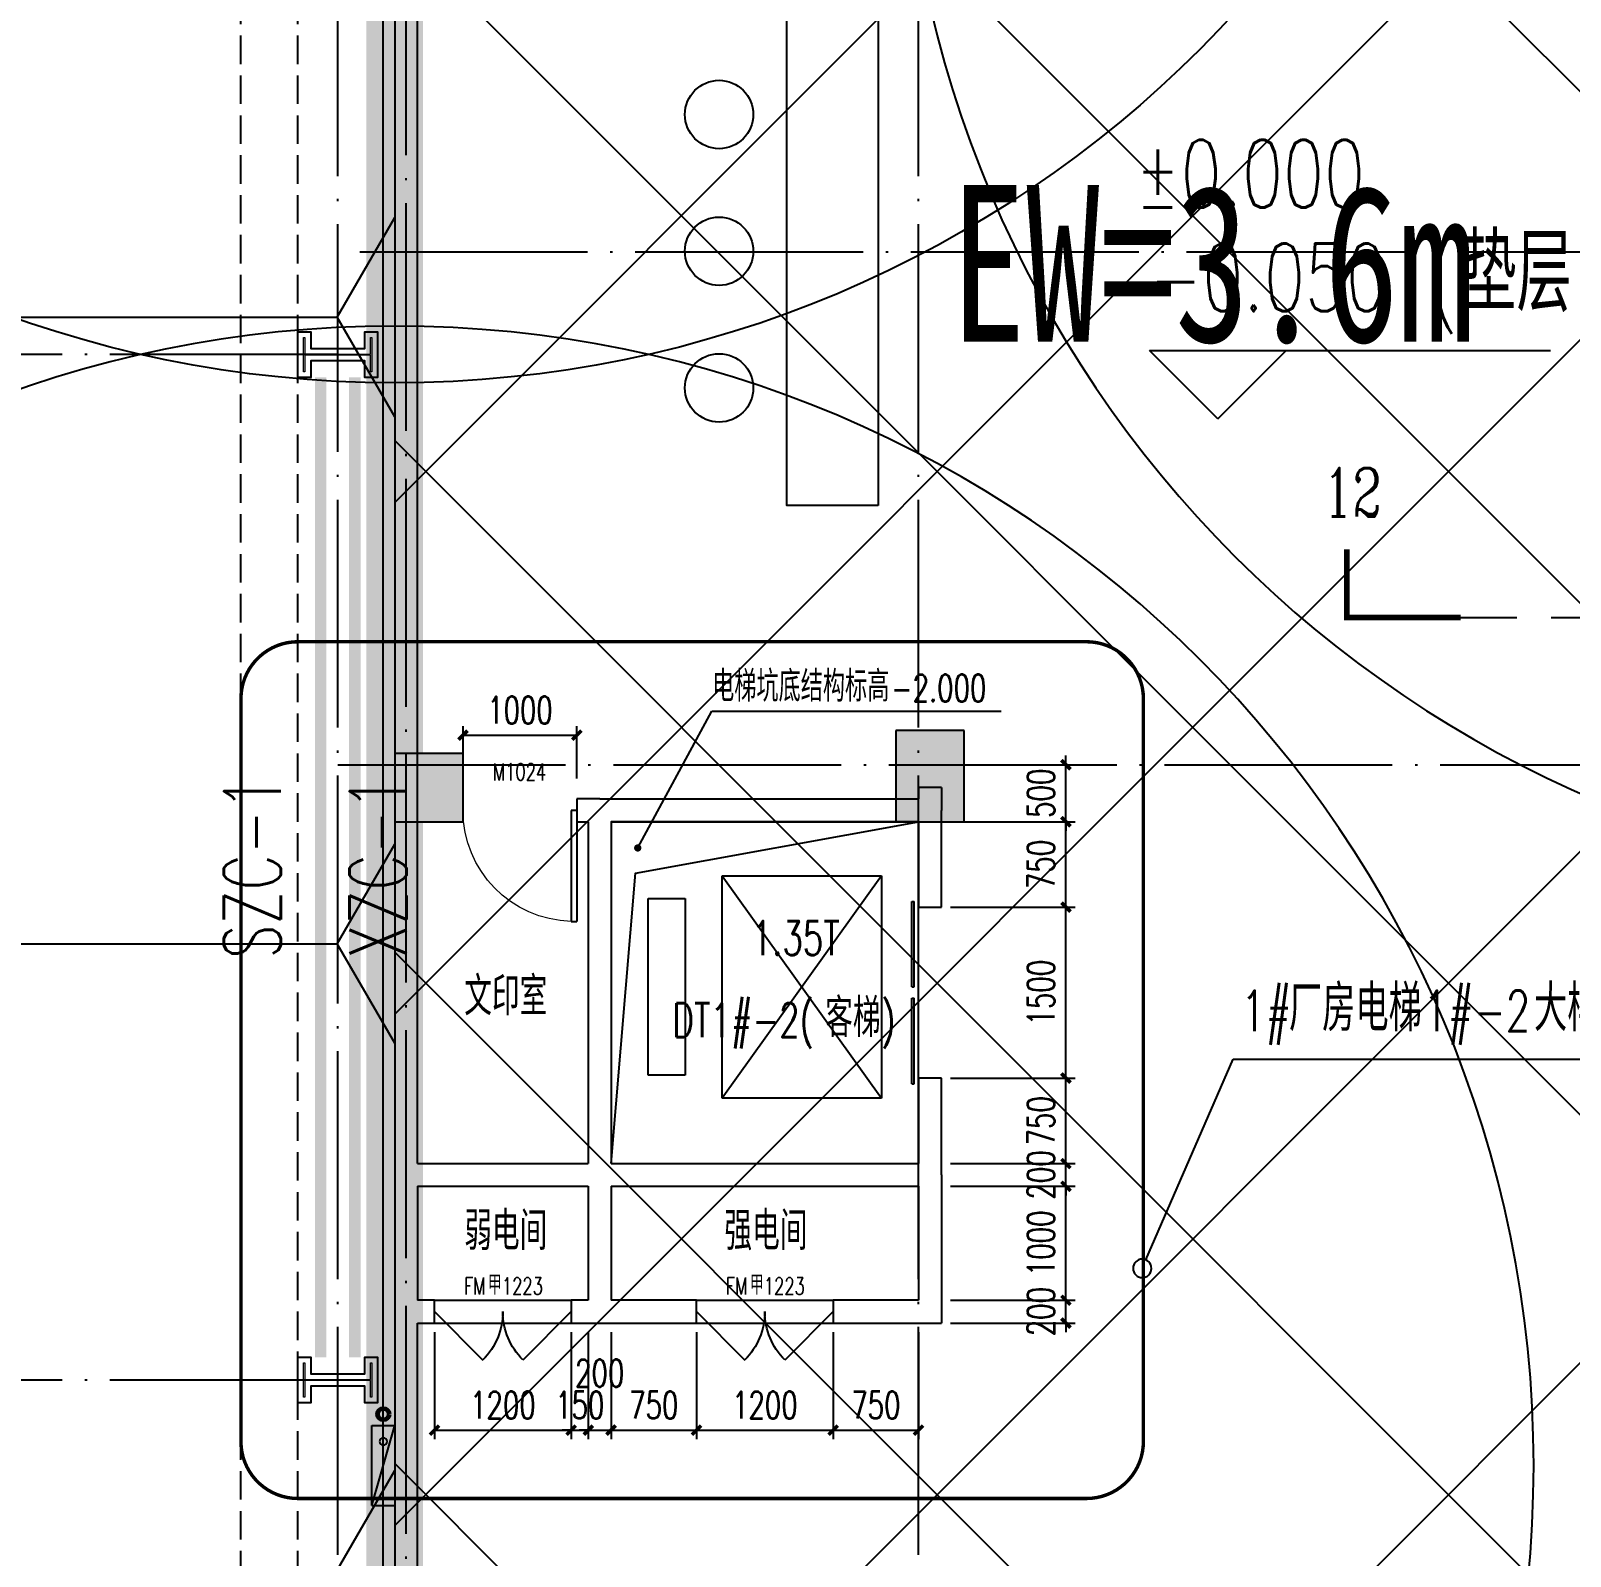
# Model space of a CAD drawing. Extents: x -821772 to -21949, y 506164 to 1049594.
# Drawn here: x -147149 to -133632, y 767274 to 780662 of the extents above; entities that cross this region are included whole.
import ezdxf
from ezdxf.enums import TextEntityAlignment as Align
from ezdxf.xclip import XClip

# ---------------------------------------------------------------- set-up
doc = ezdxf.new("R2010")
doc.units = 0
doc.header["$LTSCALE"] = 1000
doc.header["$MEASUREMENT"] = 0
doc.header["$XCLIPFRAME"] = 2
for name, pattern in [('10平面20250807_t3$0$CENTER', [2, 1.25, -0.25, 0.25, -0.25]), ('10平面20250807_t3$0$DASH', [0.35, 0.25, -0.1]), ('10平面20250807_t3$0$DOTE', [2.42, 2, -0.2, 0.02, -0.2]), ('DASH', [0.35, 0.25, -0.1])]:
    doc.linetypes.add(name, pattern=pattern)
doc.layers.get('Defpoints').update_dxf_attribs({"color": 210})
for name, color, linetype, lineweight in [('1-防火分区线', 201, 'DASH', 50), ('10平面20250807_t3$0$LG-ZF消防', 1, 'Continuous', 60), ('10平面20250807_t3$0$S-col', 8, 'Continuous', 0), ('10平面20250807_t3$0$THIN', 8, 'Continuous', 0), ('10平面20250807_t3$0$柱间支撑', 8, '10平面20250807_t3$0$CENTER', 0)]:
    doc.layers.add(name, color=color, linetype=linetype, lineweight=lineweight)
for name, color, linetype in [('10平面20250807_t3$0$A-AXIS-DOTE', 8, '10平面20250807_t3$0$DOTE'), ('10平面20250807_t3$0$A-AXIS-DP', 8, 'Continuous'), ('10平面20250807_t3$0$A-AXIS-SYMB', 8, 'Continuous'), ('10平面20250807_t3$0$A-HATCH-2', 8, 'Continuous'), ('10平面20250807_t3$0$A-LIN-V', 8, 'Continuous'), ('10平面20250807_t3$0$A-STAIR', 8, 'Continuous'), ('10平面20250807_t3$0$A-TEXT', 8, 'Continuous'), ('10平面20250807_t3$0$A-WC', 8, 'Continuous'), ('10平面20250807_t3$0$A-WINDOW', 8, 'Continuous'), ('10平面20250807_t3$0$A-防火门窗', 8, 'Continuous'), ('10平面20250807_t3$0$AS-COLN', 8, 'Continuous'), ('10平面20250807_t3$0$AS-WALL', 8, 'Continuous'), ('10平面20250807_t3$0$AS-结构边线层', 8, 'Continuous'), ('10平面20250807_t3$0$DIM_ELEV', 8, 'Continuous'), ('10平面20250807_t3$0$DIM_SYMB', 8, 'Continuous'), ('10平面20250807_t3$0$PUB_HATCH', 8, 'Continuous'), ('10平面20250807_t3$0$PUB_TEXT', 8, 'Continuous'), ('10平面20250807_t3$0$SB_ZF消火栓', 10, 'Continuous'), ('10平面20250807_t3$0$WINDOW', 8, 'Continuous'), ('10平面20250807_t3$0$建-标高', 8, 'Continuous'), ('10平面20250807_t3$0$建-门窗编号', 8, 'Continuous'), ('PUB_HATCH', 8, 'Continuous'), ('SPACE', 7, 'Continuous')]:
    doc.layers.add(name, color=color, linetype=linetype)
doc.styles.add('10平面20250807_t3$0$_TCH_DIM', font='SIMPLEX', dxfattribs={"bigfont": 'GBCBIG'})
doc.styles.add('10平面20250807_t3$0$_TCH_DIM_T3', font='SIMPLEX', dxfattribs={"width": 0.705882, "bigfont": 'GBCBIG'})
doc.styles.add('10平面20250807_t3$0$_TCH_LABEL', font='COMPLEX', dxfattribs={"bigfont": 'GBCBIG'})
doc.styles.add('10平面20250807_t3$0$A-STANDARD', font='SIMPLEX', dxfattribs={"bigfont": 'GBCBIG'})
doc.styles.add('10平面20250807_t3$0$A-WIN-LABEL', font='SIMPLEX', dxfattribs={"bigfont": 'GBCBIG'})
doc.styles.add('10平面20250807_t3$0$TSSD_Rein', font='tj-romans1.shx', dxfattribs={"width": 0.7, "bigfont": 'tj-hztxt.shx'})
doc.styles.add('黑体', font='simhei.ttf', dxfattribs={"width": 0.7})
doc.dimstyles.new('10平面20250807_t3$0$_TCH_ARCH&&80', dxfattribs={"dimtxt": 238, "dimasz": 80, "dimexe": 80, "dimexo": 80, "dimgap": 101, "dimtad": 1, "dimdec": 0, "dimzin": 0, "dimdsep": 46, "dimtxsty": '10平面20250807_t3$0$_TCH_DIM_T3', "dimblk": '10平面20250807_t3$0$_ArchTick', "dimcen": 0.09, "dimclrt": 7, "dimazin": 2, "dimtfac": 1, "dimtdec": 0, "dimtix": 1, "dimtmove": 2, "dimatfit": 3, "dimfxl": 0, "dimtolj": 1, "dimtzin": 0, "dimarcsym": 0})

# ---------------------------------------------------------------- blocks, each defined once
blk = doc.blocks.new('10平面20250807_t3$0$dote')
at = {"layer": '10平面20250807_t3$0$A-AXIS-DOTE'}
for p, q in [((81382.2, -68993.9), (81382.2, 36662.3)), ((76282.2, -68993.9), (76282.2, 36606.4)), ((76882.2, -68810), (76882.2, 36400)), ((112355, -26100), (76282.2, -26100)), ((76282.2, -27000), (-41310, -27000)), ((76282.2, -30600), (98661.5, -30600)), ((76282.2, -36000), (-41310, -36000))]:
    blk.add_line(p, q, dxfattribs=at)
at = {"layer": '10平面20250807_t3$0$DIM_SYMB', "const_width": 50}
blk.add_lwpolyline([(85141.4, -28708.6), (85141.4, -29308.6), (86141.4, -29308.6)], dxfattribs=at)
at = {"layer": '10平面20250807_t3$0$DIM_SYMB', "linetype": '10平面20250807_t3$0$DASH', "ltscale": 3}
blk.add_lwpolyline([(85886.4, -29308.6), (162136.4, -29308.6)], dxfattribs=at)
at = {"layer": '10平面20250807_t3$0$PUB_TEXT', "style": '10平面20250807_t3$0$_TCH_LABEL', "width": 0.705882}
blk.add_text('12', height=425, dxfattribs=at).set_placement((84934.2, -28421.1))
blk = doc.blocks.new('10平面20250807_t3$0$43243')
at = {"layer": '10平面20250807_t3$0$AS-结构边线层'}
for points in [[(-162964, 741250), (-156244, 741250), (-156244, 741420), (-149304, 741420), (-149304, 741670), (-147204, 741670), (-147204, 741420), (-144054, 741420), (-144054, 832220)], [(-143954, 832220), (-143954, 741420), (-143154, 741420), (-143154, 741720), (-140454, 741720), (-140454, 741420), (-128354, 741420), (-128354, 741420), (-128354, 741820), (-128054, 741820), (-128054, 774220), (-128354, 774220), (-128354, 774520), (-131054, 774520), (-131054, 782920), (-128354, 782920), (-128354, 783220), (-128054, 783220), (-128054, 818320)], [(-142054, 770720), (-141840, 773270), (-139354, 773720)]]:
    blk.add_lwpolyline(points, dxfattribs=at)
blk.add_lwpolyline([(-142054, 770720), (-139354, 770720), (-139354, 773720), (-142054, 773720)], close=True, dxfattribs=at)
blk = doc.blocks.new('10平面20250807_t3$0$_FZH')
at = {"layer": '10平面20250807_t3$0$A-HATCH-2'}
blk.add_lwpolyline([(-0.437, -0.25), (-0.437, 0.25), (-0.297, 0.25), (-0.297, 0.067), (0.298, 0.067), (0.298, 0.25), (0.438, 0.25), (0.438, -0.25), (0.298, -0.25), (0.298, -0.068), (-0.297, -0.068), (-0.297, -0.25)], close=True, dxfattribs=at)
at = {"layer": '10平面20250807_t3$0$S-col'}
blk.add_lwpolyline([(-0.375, -0.188), (-0.375, 0.187), (-0.36, 0.187), (-0.36, 0.005), (0.36, 0.005), (0.36, 0.187), (0.375, 0.187), (0.375, -0.188), (0.36, -0.188), (0.36, -0.005), (-0.36, -0.005), (-0.36, -0.188)], close=True, dxfattribs=at)
blk = doc.blocks.new('10平面20250807_t3$0$w4234324')
at = {"xscale": 800.0000000000005, "yscale": 800.0000000000005, "zscale": 800.0000000000005}
for p in [(-144454, 777820), (-144454, 768820)]:
    blk.add_blockref('10平面20250807_t3$0$_FZH', p, dxfattribs=at)
blk = doc.blocks.new('10平面20250807_t3$0$3243243')
at = {"layer": '10平面20250807_t3$0$A-HATCH-2', "linetype": '10平面20250807_t3$0$DASH'}
for p, q in [((-145304.2, 741520), (-145304.2, 822870)), ((-144804.2, 741520), (-144804.2, 822870))]:
    blk.add_line(p, q, dxfattribs=at)
blk = doc.blocks.new('10平面20250807_t3$0$3132')
at = {"layer": '10平面20250807_t3$0$A-AXIS-SYMB'}
for p, q in [((-137358, 769874), (-136591, 771636)), ((-136591, 771636), (-133015, 771636))]:
    blk.add_line(p, q, dxfattribs=at)
blk.add_lwpolyline([(-137309, 769800, 1), (-137471, 769800, 1)], format="xyb", close=True, dxfattribs=at)
at = {"layer": '10平面20250807_t3$0$DIM_ELEV', "linetype": '10平面20250807_t3$0$DASH', "const_width": 30}
blk.add_lwpolyline([(-144804, 775300), (-137880, 775300, -0.414214), (-137380, 774800), (-137380, 768280, -0.414214), (-137880, 767780), (-144804, 767780, -0.414214), (-145304, 768280), (-145304, 774800, -0.414214)], format="xyb", close=True, dxfattribs=at)
at = {"layer": '10平面20250807_t3$0$PUB_TEXT', "style": '10平面20250807_t3$0$_TCH_DIM', "width": 0.705882}
for s, p in [('1#', (-136522, 771881)), ('1#-2', (-134922, 771881))]:
    blk.add_text(s, height=357, dxfattribs=at).set_placement(p)
at = {"layer": '10平面20250807_t3$0$PUB_TEXT', "style": '10平面20250807_t3$0$_TCH_DIM'}
for s, p in [('厂房电梯', (-136102, 771881)), ('大样图', (-133950, 771881))]:
    blk.add_text(s, height=405.1, dxfattribs=at).set_placement(p)
blk = doc.blocks.new('10平面20250807_t3$0$333')
at = {"layer": '10平面20250807_t3$0$A-WC'}
blk.add_lwpolyline([(-139709.4, 776495), (-140509.4, 776495), (-140509.4, 780995), (-139709.4, 780995)], close=True, dxfattribs=at)
for centre in [(-141105.3, 779927.6), (-141105.3, 778727.6), (-141105.3, 777527.6)]:
    blk.add_circle(centre, 300, dxfattribs=at)
blk = doc.blocks.new('10平面20250807_t3$0$23124232432')
at = {"layer": '10平面20250807_t3$0$柱间支撑', "const_width": 100}
for points in [[(-144604, 777620), (-144604, 769020)], [(-144304, 777620), (-144304, 769020)]]:
    blk.add_lwpolyline(points, dxfattribs=at)
at = {"layer": '10平面20250807_t3$0$THIN', "style": '10平面20250807_t3$0$TSSD_Rein', "width": 0.7}
for s, p in [('SZC-1', (-144804, 773320)), ('XZC-1', (-143700, 773320))]:
    blk.add_text(s, height=500, rotation=90, dxfattribs=at).set_placement(p, align=Align.BOTTOM_CENTER)
blk = doc.blocks.new('10平面20250807_t3$0$A$C5D961328')
at = {"layer": '10平面20250807_t3$0$SB_ZF消火栓'}
blk.add_hatch(color=256, dxfattribs=at).paths.add_polyline_path([(0, 40), (700, 40), (700, 240)])
at = {"layer": '10平面20250807_t3$0$A-LIN-V', "ltscale": 500}
blk.add_circle((350, 40), 10001, dxfattribs=at)
at = {"layer": '10平面20250807_t3$0$SB_ZF消火栓'}
for p, q in [((700, 240), (0, 240)), ((0, 240), (0, 40)), ((700, 240), (0, 40)), ((700, 240), (700, 40)), ((0, 40), (700, 40))]:
    blk.add_line(p, q, dxfattribs=at)
at = {"layer": '10平面20250807_t3$0$SB_ZF消火栓', "color": 1}
blk.add_circle((140, 140), 32.5, dxfattribs=at)
blk = doc.blocks.new('10平面20250807_t3$0$43242343')
at = {"layer": '10平面20250807_t3$0$LG-ZF消防', "linetype": 'Continuous'}
blk.add_circle((-144054, 768520), 50, dxfattribs=at)
blk = doc.blocks.new('10平面20250807_t3$0$234243242332')
at = {"layer": '10平面20250807_t3$0$LG-ZF消防', "linetype": 'Continuous'}
blk.add_blockref('10平面20250807_t3$0$43242343', (0, 0), dxfattribs=at)
at = {"layer": '10平面20250807_t3$0$SB_ZF消火栓', "rotation": 90}
blk.add_blockref('10平面20250807_t3$0$A$C5D961328', (-143914, 787223), dxfattribs=at)
at = {"layer": '10平面20250807_t3$0$SB_ZF消火栓', "xscale": -1}
blk.add_blockref('10平面20250807_t3$0$A$C5D961328', (-129154, 783080), dxfattribs=at)
at = {"layer": '10平面20250807_t3$0$SB_ZF消火栓', "xscale": -1, "rotation": 89.99999999999997}
blk.add_blockref('10平面20250807_t3$0$A$C5D961328', (-143914, 768420), dxfattribs=at)
blk = doc.blocks.new('10平面20250807_t3$0$w4324323333')
at = {"layer": '10平面20250807_t3$0$AS-COLN'}
for p, q in [((-138954, 774520), (-139554, 774520)), ((-139554, 774520), (-139554, 773720)), ((-138954, 773720), (-138954, 774520)), ((-143354, 774320), (-143954, 774320)), ((-143954, 774320), (-143954, 773720)), ((-143354, 773720), (-143354, 774320)), ((-143954, 773720), (-143354, 773720)), ((-139554, 773720), (-138954, 773720))]:
    blk.add_line(p, q, dxfattribs=at)
blk = doc.blocks.new('10平面20250807_t3$0$_ArchTick')
at = {"color": 0, "linetype": 'ByBlock', "const_width": 0.4}
blk.add_lwpolyline([(-0.5, -0.5), (0.5, 0.5)], dxfattribs=at)
blk = doc.blocks.new('*D12001')
at = {"layer": '10平面20250807_t3$0$A-AXIS-DP', "color": 0, "lineweight": -2}
for p, q in [((-143354, 774100), (-143354, 774560)), ((-142354, 774100), (-142354, 774560)), ((-143354, 774480), (-142354, 774480))]:
    blk.add_line(p, q, dxfattribs=at)
at = {"layer": 'Defpoints', "color": 0}
for p in [(-142354, 774480), (-143354, 774020), (-142354, 774020)]:
    blk.add_point(p, dxfattribs=at)
at = {"layer": '10平面20250807_t3$0$A-AXIS-DP', "color": 0, "lineweight": -2, "xscale": 80, "yscale": 80, "zscale": 80, "rotation": 180}
blk.add_blockref('10平面20250807_t3$0$_ArchTick', (-143354, 774480), dxfattribs=at)
at = {"layer": '10平面20250807_t3$0$A-AXIS-DP', "color": 0, "lineweight": -2, "xscale": 80, "yscale": 80, "zscale": 80}
blk.add_blockref('10平面20250807_t3$0$_ArchTick', (-142354, 774480), dxfattribs=at)
at = {"layer": '10平面20250807_t3$0$A-AXIS-DP', "color": 7, "insert": (-142854, 774700), "char_height": 238, "attachment_point": 5, "style": '10平面20250807_t3$0$_TCH_DIM_T3'}
blk.add_mtext('\\A1;1000', dxfattribs=at)
blk = doc.blocks.new('*D12015')
at = {"layer": '10平面20250807_t3$0$A-AXIS-DP', "color": 0, "lineweight": -2}
for p, q in [((-143604, 769240), (-143604, 768300)), ((-142404, 769240), (-142404, 768300)), ((-143604, 768380), (-142404, 768380))]:
    blk.add_line(p, q, dxfattribs=at)
at = {"layer": 'Defpoints', "color": 0}
for p in [(-143604, 769320), (-142404, 769320), (-142404, 768380)]:
    blk.add_point(p, dxfattribs=at)
at = {"layer": '10平面20250807_t3$0$A-AXIS-DP', "color": 0, "lineweight": -2, "xscale": 80, "yscale": 80, "zscale": 80, "rotation": 180}
blk.add_blockref('10平面20250807_t3$0$_ArchTick', (-143604, 768380), dxfattribs=at)
at = {"layer": '10平面20250807_t3$0$A-AXIS-DP', "color": 0, "lineweight": -2, "xscale": 80, "yscale": 80, "zscale": 80}
blk.add_blockref('10平面20250807_t3$0$_ArchTick', (-142404, 768380), dxfattribs=at)
at = {"layer": '10平面20250807_t3$0$A-AXIS-DP', "color": 7, "insert": (-143004, 768600), "char_height": 238, "attachment_point": 5, "style": '10平面20250807_t3$0$_TCH_DIM_T3'}
blk.add_mtext('\\A1;1200', dxfattribs=at)
blk = doc.blocks.new('*D12016')
at = {"layer": '10平面20250807_t3$0$A-AXIS-DP', "color": 0, "lineweight": -2}
for p, q in [((-142404, 769240), (-142404, 768300)), ((-142254, 769240), (-142254, 768300)), ((-142404, 768380), (-142484, 768380)), ((-142404, 768380), (-142254, 768380)), ((-142254, 768380), (-142174, 768380))]:
    blk.add_line(p, q, dxfattribs=at)
at = {"layer": 'Defpoints', "color": 0}
for p in [(-142404, 769320), (-142254, 769320), (-142254, 768380)]:
    blk.add_point(p, dxfattribs=at)
at = {"layer": '10平面20250807_t3$0$A-AXIS-DP', "color": 0, "lineweight": -2, "xscale": 80, "yscale": 80, "zscale": 80}
blk.add_blockref('10平面20250807_t3$0$_ArchTick', (-142404, 768380), dxfattribs=at)
at = {"layer": '10平面20250807_t3$0$A-AXIS-DP', "color": 0, "lineweight": -2, "xscale": 80, "yscale": 80, "zscale": 80, "rotation": 180}
blk.add_blockref('10平面20250807_t3$0$_ArchTick', (-142254, 768380), dxfattribs=at)
at = {"layer": '10平面20250807_t3$0$A-AXIS-DP', "color": 7, "insert": (-142329, 768600), "char_height": 238, "attachment_point": 5, "style": '10平面20250807_t3$0$_TCH_DIM_T3'}
blk.add_mtext('\\A1;150', dxfattribs=at)
blk = doc.blocks.new('*D12017')
at = {"layer": '10平面20250807_t3$0$A-AXIS-DP', "color": 0, "lineweight": -2}
for p, q in [((-142254, 769240), (-142254, 768300)), ((-142054, 769240), (-142054, 768300)), ((-142254, 768380), (-142334, 768380)), ((-142254, 768380), (-142054, 768380)), ((-142054, 768380), (-141974, 768380))]:
    blk.add_line(p, q, dxfattribs=at)
at = {"layer": 'Defpoints', "color": 0}
for p in [(-142254, 769320), (-142054, 769320), (-142054, 768380)]:
    blk.add_point(p, dxfattribs=at)
at = {"layer": '10平面20250807_t3$0$A-AXIS-DP', "color": 0, "lineweight": -2, "xscale": 80, "yscale": 80, "zscale": 80}
blk.add_blockref('10平面20250807_t3$0$_ArchTick', (-142254, 768380), dxfattribs=at)
at = {"layer": '10平面20250807_t3$0$A-AXIS-DP', "color": 0, "lineweight": -2, "xscale": 80, "yscale": 80, "zscale": 80, "rotation": 180}
blk.add_blockref('10平面20250807_t3$0$_ArchTick', (-142054, 768380), dxfattribs=at)
at = {"layer": '10平面20250807_t3$0$A-AXIS-DP', "color": 7, "insert": (-142154, 768880), "char_height": 238, "attachment_point": 5, "style": '10平面20250807_t3$0$_TCH_DIM_T3'}
blk.add_mtext('\\A1;200', dxfattribs=at)
blk = doc.blocks.new('*D12018')
at = {"layer": '10平面20250807_t3$0$A-AXIS-DP', "color": 0, "lineweight": -2}
for p, q in [((-142054, 769240), (-142054, 768300)), ((-141304, 769240), (-141304, 768300)), ((-142054, 768380), (-141304, 768380))]:
    blk.add_line(p, q, dxfattribs=at)
at = {"layer": 'Defpoints', "color": 0}
for p in [(-142054, 769320), (-141304, 769320), (-141304, 768380)]:
    blk.add_point(p, dxfattribs=at)
at = {"layer": '10平面20250807_t3$0$A-AXIS-DP', "color": 0, "lineweight": -2, "xscale": 80, "yscale": 80, "zscale": 80, "rotation": 180}
blk.add_blockref('10平面20250807_t3$0$_ArchTick', (-142054, 768380), dxfattribs=at)
at = {"layer": '10平面20250807_t3$0$A-AXIS-DP', "color": 0, "lineweight": -2, "xscale": 80, "yscale": 80, "zscale": 80}
blk.add_blockref('10平面20250807_t3$0$_ArchTick', (-141304, 768380), dxfattribs=at)
at = {"layer": '10平面20250807_t3$0$A-AXIS-DP', "color": 7, "insert": (-141679, 768600), "char_height": 238, "attachment_point": 5, "style": '10平面20250807_t3$0$_TCH_DIM_T3'}
blk.add_mtext('\\A1;750', dxfattribs=at)
blk = doc.blocks.new('*D12019')
at = {"layer": '10平面20250807_t3$0$A-AXIS-DP', "color": 0, "lineweight": -2}
for p, q in [((-141304, 769240), (-141304, 768300)), ((-140104, 769240), (-140104, 768300)), ((-141304, 768380), (-140104, 768380))]:
    blk.add_line(p, q, dxfattribs=at)
at = {"layer": 'Defpoints', "color": 0}
for p in [(-141304, 769320), (-140104, 769320), (-140104, 768380)]:
    blk.add_point(p, dxfattribs=at)
at = {"layer": '10平面20250807_t3$0$A-AXIS-DP', "color": 0, "lineweight": -2, "xscale": 80, "yscale": 80, "zscale": 80, "rotation": 180}
blk.add_blockref('10平面20250807_t3$0$_ArchTick', (-141304, 768380), dxfattribs=at)
at = {"layer": '10平面20250807_t3$0$A-AXIS-DP', "color": 0, "lineweight": -2, "xscale": 80, "yscale": 80, "zscale": 80}
blk.add_blockref('10平面20250807_t3$0$_ArchTick', (-140104, 768380), dxfattribs=at)
at = {"layer": '10平面20250807_t3$0$A-AXIS-DP', "color": 7, "insert": (-140704, 768600), "char_height": 238, "attachment_point": 5, "style": '10平面20250807_t3$0$_TCH_DIM_T3'}
blk.add_mtext('\\A1;1200', dxfattribs=at)
blk = doc.blocks.new('*D12020')
at = {"layer": '10平面20250807_t3$0$A-AXIS-DP', "color": 0, "lineweight": -2}
for p, q in [((-140104, 769240), (-140104, 768300)), ((-139354, 769240), (-139354, 768300)), ((-140104, 768380), (-139354, 768380))]:
    blk.add_line(p, q, dxfattribs=at)
at = {"layer": 'Defpoints', "color": 0}
for p in [(-140104, 769320), (-139354, 769320), (-139354, 768380)]:
    blk.add_point(p, dxfattribs=at)
at = {"layer": '10平面20250807_t3$0$A-AXIS-DP', "color": 0, "lineweight": -2, "xscale": 80, "yscale": 80, "zscale": 80, "rotation": 180}
blk.add_blockref('10平面20250807_t3$0$_ArchTick', (-140104, 768380), dxfattribs=at)
at = {"layer": '10平面20250807_t3$0$A-AXIS-DP', "color": 0, "lineweight": -2, "xscale": 80, "yscale": 80, "zscale": 80}
blk.add_blockref('10平面20250807_t3$0$_ArchTick', (-139354, 768380), dxfattribs=at)
at = {"layer": '10平面20250807_t3$0$A-AXIS-DP', "color": 7, "insert": (-139729, 768600), "char_height": 238, "attachment_point": 5, "style": '10平面20250807_t3$0$_TCH_DIM_T3'}
blk.add_mtext('\\A1;750', dxfattribs=at)
blk = doc.blocks.new('*D12021')
at = {"layer": '10平面20250807_t3$0$A-AXIS-DP', "color": 0, "lineweight": -2}
for p, q in [((-138060, 774220), (-138060, 774300)), ((-139074, 774220), (-137980, 774220)), ((-138060, 773720), (-138060, 774220)), ((-139074, 773720), (-137980, 773720)), ((-138060, 773720), (-138060, 773640))]:
    blk.add_line(p, q, dxfattribs=at)
at = {"layer": 'Defpoints', "color": 0}
for p in [(-139154, 774220), (-138060, 774220), (-139154, 773720)]:
    blk.add_point(p, dxfattribs=at)
at = {"layer": '10平面20250807_t3$0$A-AXIS-DP', "color": 0, "lineweight": -2, "xscale": 80, "yscale": 80, "zscale": 80}
for p, rotation in [((-138060, 774220), 270), ((-138060, 773720), 90)]:
    blk.add_blockref('10平面20250807_t3$0$_ArchTick', p, dxfattribs=dict(at, rotation=rotation))
at = {"layer": '10平面20250807_t3$0$A-AXIS-DP', "color": 7, "insert": (-138280, 773970), "char_height": 238, "attachment_point": 5, "rotation": 90, "style": '10平面20250807_t3$0$_TCH_DIM_T3'}
blk.add_mtext('\\A1;500', dxfattribs=at)
blk = doc.blocks.new('*D12022')
at = {"layer": '10平面20250807_t3$0$A-AXIS-DP', "color": 0, "lineweight": -2}
for p, q in [((-139074, 773720), (-137980, 773720)), ((-138060, 772970), (-138060, 773720)), ((-139074, 772970), (-137980, 772970))]:
    blk.add_line(p, q, dxfattribs=at)
at = {"layer": 'Defpoints', "color": 0}
for p in [(-139154, 773720), (-138060, 773720), (-139154, 772970)]:
    blk.add_point(p, dxfattribs=at)
at = {"layer": '10平面20250807_t3$0$A-AXIS-DP', "color": 0, "lineweight": -2, "xscale": 80, "yscale": 80, "zscale": 80}
for p, rotation in [((-138060, 773720), 90), ((-138060, 772970), 270)]:
    blk.add_blockref('10平面20250807_t3$0$_ArchTick', p, dxfattribs=dict(at, rotation=rotation))
at = {"layer": '10平面20250807_t3$0$A-AXIS-DP', "color": 7, "insert": (-138280, 773345), "char_height": 238, "attachment_point": 5, "rotation": 90, "style": '10平面20250807_t3$0$_TCH_DIM_T3'}
blk.add_mtext('\\A1;750', dxfattribs=at)
blk = doc.blocks.new('*D12023')
at = {"layer": '10平面20250807_t3$0$A-AXIS-DP', "color": 0, "lineweight": -2}
for p, q in [((-139074, 772970), (-137980, 772970)), ((-138060, 771470), (-138060, 772970)), ((-139074, 771470), (-137980, 771470))]:
    blk.add_line(p, q, dxfattribs=at)
at = {"layer": 'Defpoints', "color": 0}
for p in [(-139154, 772970), (-138060, 772970), (-139154, 771470)]:
    blk.add_point(p, dxfattribs=at)
at = {"layer": '10平面20250807_t3$0$A-AXIS-DP', "color": 0, "lineweight": -2, "xscale": 80, "yscale": 80, "zscale": 80}
for p, rotation in [((-138060, 772970), 90), ((-138060, 771470), 270)]:
    blk.add_blockref('10平面20250807_t3$0$_ArchTick', p, dxfattribs=dict(at, rotation=rotation))
at = {"layer": '10平面20250807_t3$0$A-AXIS-DP', "color": 7, "insert": (-138280, 772220), "char_height": 238, "attachment_point": 5, "rotation": 90, "style": '10平面20250807_t3$0$_TCH_DIM_T3'}
blk.add_mtext('\\A1;1500', dxfattribs=at)
blk = doc.blocks.new('*D12024')
at = {"layer": '10平面20250807_t3$0$A-AXIS-DP', "color": 0, "lineweight": -2}
for p, q in [((-139074, 771470), (-137980, 771470)), ((-138060, 770720), (-138060, 771470)), ((-139074, 770720), (-137980, 770720))]:
    blk.add_line(p, q, dxfattribs=at)
at = {"layer": 'Defpoints', "color": 0}
for p in [(-139154, 771470), (-138060, 771470), (-139154, 770720)]:
    blk.add_point(p, dxfattribs=at)
at = {"layer": '10平面20250807_t3$0$A-AXIS-DP', "color": 0, "lineweight": -2, "xscale": 80, "yscale": 80, "zscale": 80}
for p, rotation in [((-138060, 771470), 90), ((-138060, 770720), 270)]:
    blk.add_blockref('10平面20250807_t3$0$_ArchTick', p, dxfattribs=dict(at, rotation=rotation))
at = {"layer": '10平面20250807_t3$0$A-AXIS-DP', "color": 7, "insert": (-138280, 771095), "char_height": 238, "attachment_point": 5, "rotation": 90, "style": '10平面20250807_t3$0$_TCH_DIM_T3'}
blk.add_mtext('\\A1;750', dxfattribs=at)
blk = doc.blocks.new('*D12025')
at = {"layer": '10平面20250807_t3$0$A-AXIS-DP', "color": 0, "lineweight": -2}
for p, q in [((-138060, 770720), (-138060, 770800)), ((-139074, 770720), (-137980, 770720)), ((-138060, 770520), (-138060, 770720)), ((-139074, 770520), (-137980, 770520)), ((-138060, 770520), (-138060, 770440))]:
    blk.add_line(p, q, dxfattribs=at)
at = {"layer": 'Defpoints', "color": 0}
for p in [(-139154, 770720), (-138060, 770720), (-139154, 770520)]:
    blk.add_point(p, dxfattribs=at)
at = {"layer": '10平面20250807_t3$0$A-AXIS-DP', "color": 0, "lineweight": -2, "xscale": 80, "yscale": 80, "zscale": 80}
for p, rotation in [((-138060, 770720), 270), ((-138060, 770520), 90)]:
    blk.add_blockref('10平面20250807_t3$0$_ArchTick', p, dxfattribs=dict(at, rotation=rotation))
at = {"layer": '10平面20250807_t3$0$A-AXIS-DP', "color": 7, "insert": (-138280, 770620), "char_height": 238, "attachment_point": 5, "rotation": 90, "style": '10平面20250807_t3$0$_TCH_DIM_T3'}
blk.add_mtext('\\A1;200', dxfattribs=at)
blk = doc.blocks.new('*D12026')
at = {"layer": '10平面20250807_t3$0$A-AXIS-DP', "color": 0, "lineweight": -2}
for p, q in [((-139074, 770520), (-137980, 770520)), ((-138060, 769520), (-138060, 770520)), ((-139074, 769520), (-137980, 769520))]:
    blk.add_line(p, q, dxfattribs=at)
at = {"layer": 'Defpoints', "color": 0}
for p in [(-139154, 770520), (-138060, 770520), (-139154, 769520)]:
    blk.add_point(p, dxfattribs=at)
at = {"layer": '10平面20250807_t3$0$A-AXIS-DP', "color": 0, "lineweight": -2, "xscale": 80, "yscale": 80, "zscale": 80}
for p, rotation in [((-138060, 770520), 90), ((-138060, 769520), 270)]:
    blk.add_blockref('10平面20250807_t3$0$_ArchTick', p, dxfattribs=dict(at, rotation=rotation))
at = {"layer": '10平面20250807_t3$0$A-AXIS-DP', "color": 7, "insert": (-138280, 770020), "char_height": 238, "attachment_point": 5, "rotation": 90, "style": '10平面20250807_t3$0$_TCH_DIM_T3'}
blk.add_mtext('\\A1;1000', dxfattribs=at)
blk = doc.blocks.new('*D12027')
at = {"layer": '10平面20250807_t3$0$A-AXIS-DP', "color": 0, "lineweight": -2}
for p, q in [((-138060, 769520), (-138060, 769600)), ((-139074, 769520), (-137980, 769520)), ((-138060, 769320), (-138060, 769520)), ((-139074, 769320), (-137980, 769320)), ((-138060, 769320), (-138060, 769240))]:
    blk.add_line(p, q, dxfattribs=at)
at = {"layer": 'Defpoints', "color": 0}
for p in [(-139154, 769520), (-138060, 769520), (-139154, 769320)]:
    blk.add_point(p, dxfattribs=at)
at = {"layer": '10平面20250807_t3$0$A-AXIS-DP', "color": 0, "lineweight": -2, "xscale": 80, "yscale": 80, "zscale": 80}
for p, rotation in [((-138060, 769520), 270), ((-138060, 769320), 90)]:
    blk.add_blockref('10平面20250807_t3$0$_ArchTick', p, dxfattribs=dict(at, rotation=rotation))
at = {"layer": '10平面20250807_t3$0$A-AXIS-DP', "color": 7, "insert": (-138280, 769420), "char_height": 238, "attachment_point": 5, "rotation": 90, "style": '10平面20250807_t3$0$_TCH_DIM_T3'}
blk.add_mtext('\\A1;200', dxfattribs=at)
blk = doc.blocks.new('10平面20250807_t3$0$$DORLIB2D$00000127')
at = {"color": 0}
for points in [[(-0.5333, 0.7949), (-0.5333, 0.6904)], [(-0.0333, 0.7949), (-0.5333, 0.7949)], [(-0.0333, 0.7949), (-0.0333, 0.6904)], [(0.5333, 0.7949), (0.0333, 0.7949)], [(0.0333, 0.7949), (0.0333, 0.6904)], [(0.5333, 0.7949), (0.5333, 0.6904)], [(-0.0333, 0.6904), (-0.5333, 0.6904)], [(0.5333, 0.6904), (0.0333, 0.6904)], [(0.5, 0.5), (-0.5, 0.5)]]:
    blk.add_lwpolyline(points, dxfattribs=at)
blk = doc.blocks.new('10平面20250807_t3$0$$DorLib2D$00000116')
at = {"color": 0}
for p, q in [((-0.5, 0), (-0.146, 0.354)), ((0.5, 0), (0.146, 0.354))]:
    blk.add_line(p, q, dxfattribs=at)
for centre, start, end in [((-0.5, 0), 0, 45), ((0.5, 0), 135, 180)]:
    blk.add_arc(centre, 0.5, start, end, dxfattribs=at)
blk = doc.blocks.new('10平面20250807_t3$0$$DorLib2D$00000001')
for p, q in [((0.45, 0.975), (0.5, 0.975)), ((0.45, 0), (0.45, 0.975)), ((0.5, 0), (0.5, 0.975)), ((0.5, 0), (0.45, 0))]:
    blk.add_line(p, q)
at = {"lineweight": 13}
blk.add_arc((0.475, 0), 0.975, 91.4693, 180, dxfattribs=at)
blk = doc.blocks.new('10平面20250807_t3')
at = {"layer": '10平面20250807_t3$0$PUB_HATCH'}
for points in [[(-139554.2, 773720), (-138954.2, 773720), (-138954.2, 774520), (-139554.2, 774520)], [(-143954.2, 773720), (-143354.2, 773720), (-143354.2, 774320), (-143954.2, 774320)]]:
    blk.add_hatch(color=256, dxfattribs=at).paths.add_polyline_path(points)
at = {"layer": '10平面20250807_t3$0$A-AXIS-SYMB'}
for p, q in [((-141820, 773490), (-141170, 774690)), ((-141170, 774690), (-138630, 774690))]:
    blk.add_line(p, q, dxfattribs=at)
at = {"layer": '10平面20250807_t3$0$A-AXIS-SYMB', "const_width": 32}
blk.add_lwpolyline([(-141827.6, 773475.9, 1), (-141812.4, 773504.1, 1)], format="xyb", close=True, dxfattribs=at)
at = {"layer": '10平面20250807_t3$0$A-STAIR'}
for p, q in [((-141079.2, 773245), (-139679.2, 773245)), ((-141079.2, 771295), (-141079.2, 773245)), ((-141079.2, 773245), (-139679.2, 771295)), ((-139679.2, 773245), (-141079.2, 771295)), ((-139679.2, 773245), (-139679.2, 771295)), ((-141729.2, 773045), (-141404.2, 773045)), ((-141729.2, 771495), (-141729.2, 773045)), ((-141404.2, 773045), (-141404.2, 771495)), ((-141404.2, 771495), (-141729.2, 771495)), ((-139679.2, 771295), (-141079.2, 771295))]:
    blk.add_line(p, q, dxfattribs=at)
at = {"layer": '10平面20250807_t3$0$A-防火门窗'}
for p, q in [((-143604.2, 769520), (-142404.2, 769520)), ((-141304.2, 769520), (-140104.2, 769520)), ((-143604.2, 769320), (-142404.2, 769320)), ((-141304.2, 769320), (-140104.2, 769320))]:
    blk.add_line(p, q, dxfattribs=at)
at = {"layer": '10平面20250807_t3$0$AS-WALL'}
for p, q in [((-143954.2, 806220), (-143954.2, 770620)), ((-143754.2, 770720), (-143754.2, 806220)), ((-139354.2, 774020), (-139354.2, 773920)), ((-139154.2, 774020), (-139354.2, 774020)), ((-139154.2, 774020), (-139154.2, 773820)), ((-143354.2, 773720), (-143354.2, 773920)), ((-142154.2, 773920), (-142354.2, 773920)), ((-142354.2, 773920), (-142354.2, 773720)), ((-142154.2, 773920), (-139354.2, 773920)), ((-142354.2, 773720), (-142254.2, 773720)), ((-142254.2, 773720), (-142254.2, 770720)), ((-142054.2, 773720), (-139354.2, 773720)), ((-142054.2, 773720), (-142054.2, 770720)), ((-139354.2, 773720), (-139354.2, 772970)), ((-139154.2, 772970), (-139154.2, 773820)), ((-139354.2, 772970), (-139154.2, 772970)), ((-139154.2, 771470), (-139354.2, 771470)), ((-139354.2, 771470), (-139354.2, 770720)), ((-139154.2, 770620), (-139154.2, 771470)), ((-143954.2, 770620), (-143954.2, 769420)), ((-143754.2, 770720), (-142254.2, 770720)), ((-142054.2, 770720), (-139354.2, 770720)), ((-139154.2, 770620), (-139154.2, 769320)), ((-143754.2, 770520), (-142254.2, 770520)), ((-143754.2, 770520), (-143754.2, 769520)), ((-142254.2, 770520), (-142254.2, 769520)), ((-142054.2, 770520), (-139354.2, 770520)), ((-142054.2, 770520), (-142054.2, 769520)), ((-139354.2, 770520), (-139354.2, 769520)), ((-143954.2, 769420), (-143954.2, 754470)), ((-143604.2, 769520), (-143754.2, 769520)), ((-143604.2, 769320), (-143604.2, 769520)), ((-142254.2, 769520), (-142404.2, 769520)), ((-142404.2, 769520), (-142404.2, 769320)), ((-141304.2, 769520), (-142054.2, 769520)), ((-141304.2, 769320), (-141304.2, 769520)), ((-139354.2, 769520), (-140104.2, 769520)), ((-140104.2, 769520), (-140104.2, 769320)), ((-143754.2, 754470), (-143754.2, 769320)), ((-143754.2, 769320), (-143604.2, 769320)), ((-142404.2, 769320), (-142154.2, 769320)), ((-142154.2, 769320), (-141304.2, 769320)), ((-140104.2, 769320), (-139154.2, 769320))]:
    blk.add_line(p, q, dxfattribs=at)
at = {"layer": '10平面20250807_t3$0$建-标高'}
for p, q in [((-136726.4, 777255), (-137326.4, 777855)), ((-137326.4, 777855), (-133806.4, 777855)), ((-136726.4, 777255), (-136126.4, 777855))]:
    blk.add_line(p, q, dxfattribs=at)
at = {"layer": '10平面20250807_t3$0$A-AXIS-DP'}
for name in ['10平面20250807_t3$0$3132', '10平面20250807_t3$0$3243243', '10平面20250807_t3$0$333']:
    blk.add_blockref(name, (0, 0), dxfattribs=at)
at = {"layer": '10平面20250807_t3$0$A-WINDOW'}
for name in ['10平面20250807_t3$0$43243', '10平面20250807_t3$0$w4234324']:
    blk.add_blockref(name, (0, 0), dxfattribs=at)
ref = blk.add_blockref('10平面20250807_t3$0$$DorLib2D$00000001', (-142854.2, 773820), dxfattribs=dict(at, xscale=1000, yscale=-1000, zscale=199.9999999999999, rotation=359.9999999901672))
ref.add_attrib('A', 'M1024', (-143091.7, 774083.1), dxfattribs={"layer": '10平面20250807_t3$0$建-门窗编号', "ltscale": 500, "height": 148.75, "style": '10平面20250807_t3$0$A-WIN-LABEL', "width": 0.705882})
at = {"layer": '10平面20250807_t3$0$A-防火门窗', "xscale": 1200, "yscale": -1200, "zscale": 199.9999999999999}
for p, rotation in [((-143004.2, 769420), 359.9999999991917), ((-140704.2, 769420), 359.9999999991927)]:
    blk.add_blockref('10平面20250807_t3$0$$DorLib2D$00000116', p, dxfattribs=dict(at, rotation=rotation))
at = {"layer": '10平面20250807_t3$0$AS-COLN'}
blk.add_blockref('10平面20250807_t3$0$w4324323333', (0, 0), dxfattribs=at)
at = {"layer": '10平面20250807_t3$0$AS-WALL'}
blk.add_blockref('10平面20250807_t3$0$dote', (-220736.4, 804820), dxfattribs=at)
at = {"layer": '10平面20250807_t3$0$SB_ZF消火栓', "linetype": 'Continuous'}
blk.add_blockref('10平面20250807_t3$0$234243242332', (0, 0), dxfattribs=at)
at = {"layer": '10平面20250807_t3$0$WINDOW', "xscale": 1500, "yscale": -199.9999999999999, "zscale": 1500, "rotation": 269.9999999583889}
blk.add_blockref('10平面20250807_t3$0$$DORLIB2D$00000127', (-139254.2, 772220), dxfattribs=at)
at = {"layer": '10平面20250807_t3$0$柱间支撑'}
blk.add_blockref('10平面20250807_t3$0$23124232432', (0, 0), dxfattribs=at)
at = {"layer": '10平面20250807_t3$0$A-TEXT', "style": '10平面20250807_t3$0$A-STANDARD', "width": 0.705882}
for s, p in [('1.35T', (-140820, 772550)), ('DT1#-2(', (-141514.5, 771829.7)), (')', (-139683, 771829.7))]:
    blk.add_text(s, height=297.5, dxfattribs=at).set_placement(p)
at = {"layer": '10平面20250807_t3$0$A-TEXT', "style": '10平面20250807_t3$0$A-STANDARD'}
for s, p in [('文印室', (-143343.4, 772020)), ('客梯', (-140174.5, 771829.7))]:
    blk.add_text(s, height=337.59, dxfattribs=at).set_placement(p)
at = {"layer": '10平面20250807_t3$0$A-防火门窗', "style": '10平面20250807_t3$0$A-STANDARD'}
for s, p in [('弱电间', (-143343.4, 769960)), ('强电间', (-141059.2, 769960))]:
    blk.add_text(s, height=337.59, dxfattribs=at).set_placement(p)
at = {"layer": '10平面20250807_t3$0$PUB_TEXT', "width": 0.705882}
for s, height, style, p in [('%%P0.000', 595, '10平面20250807_t3$0$A-STANDARD', (-137450, 779110)), ('(', 595, '10平面20250807_t3$0$A-STANDARD', (-134870, 778200)), ('-0.050', 595, '10平面20250807_t3$0$A-STANDARD', (-137330, 778200)), ('-2.000', 238, '10平面20250807_t3$0$_TCH_DIM', (-139594, 774774))]:
    blk.add_text(s, height=height, dxfattribs=dict(at, style=style)).set_placement(p)
at = {"layer": '10平面20250807_t3$0$PUB_TEXT'}
for s, height, style, p in [('垫层', 675.18, '10平面20250807_t3$0$A-STANDARD', (-134590, 778200)), ('电梯坑底结构标高', 270.07, '10平面20250807_t3$0$_TCH_DIM', (-141166.8, 774774))]:
    blk.add_text(s, height=height, dxfattribs=dict(at, style=style)).set_placement(p)
at = {"layer": '10平面20250807_t3$0$建-门窗编号', "style": '10平面20250807_t3$0$A-WIN-LABEL', "width": 0.705882}
for s, p in [('FM', (-143345.6, 769570)), ('1223', (-143012.7, 769570)), ('FM', (-141045.6, 769570)), ('1223', (-140712.7, 769570))]:
    blk.add_text(s, height=148.75, dxfattribs=at).set_placement(p)
at = {"layer": '10平面20250807_t3$0$建-门窗编号', "style": '10平面20250807_t3$0$A-WIN-LABEL'}
for p in [(-143135.6, 769570), (-140835.6, 769570)]:
    blk.add_text('甲', height=168.8, dxfattribs=at).set_placement(p)
at = {"layer": '10平面20250807_t3$0$A-AXIS-DP'}
for p1, p2, distance, picture, middle in [((-143354.2, 774020), (-142354.2, 774020), 460, '*D12001', (-142854.2, 774700)), ((-139154.2, 773720), (-139154.2, 774220), -1094.2, '*D12021', (-138280, 773970)), ((-139154.2, 772970), (-139154.2, 773720), -1094.2, '*D12022', (-138280, 773345)), ((-139154.2, 771470), (-139154.2, 772970), -1094.2, '*D12023', (-138280, 772220)), ((-139154.2, 770720), (-139154.2, 771470), -1094.2, '*D12024', (-138280, 771095)), ((-139154.2, 770520), (-139154.2, 770720), -1094.2, '*D12025', (-138280, 770620)), ((-139154.2, 769520), (-139154.2, 770520), -1094.2, '*D12026', (-138280, 770020)), ((-139154.2, 769320), (-139154.2, 769520), -1094.2, '*D12027', (-138280, 769420)), ((-143604.2, 769320), (-142404.2, 769320), -940, '*D12015', (-143004.2, 768600)), ((-142404.2, 769320), (-142254.2, 769320), -940, '*D12016', (-142329.2, 768600)), ((-142054.2, 769320), (-141304.2, 769320), -940, '*D12018', (-141679.2, 768600)), ((-141304.2, 769320), (-140104.2, 769320), -940, '*D12019', (-140704.2, 768600)), ((-140104.2, 769320), (-139354.2, 769320), -940, '*D12020', (-139729.2, 768600))]:
    dim = blk.add_aligned_dim(p1=p1, p2=p2, distance=distance, dimstyle='10平面20250807_t3$0$_TCH_ARCH&&80', dxfattribs=at)
    dim.commit()
    dim.dimension.update_dxf_attribs({"geometry": picture, "text_midpoint": middle})
dim = blk.add_linear_dim(base=(-142054.2, 768380), p1=(-142254.2, 769320), p2=(-142054.2, 769320), angle=360, dimstyle='10平面20250807_t3$0$_TCH_ARCH&&80', dxfattribs=at)
dim.commit()
dim.dimension.update_dxf_attribs({"geometry": '*D12017', "text_midpoint": (-142154.2, 768880), "dimtype": 129})

msp = doc.modelspace()

# ---------------------------------------------------------------- block references
at = {"ltscale": 100}
ref = msp.add_blockref('10平面20250807_t3', (0, 0), dxfattribs=at)
XClip(ref).set_block_clipping_path([(-386212.6353242097, 506163.79756496), (-21948.7593967821, 884998.2285294847)])

# ---------------------------------------------------------------- next in the draw order: hatches: boundary and pattern name
at = {"layer": 'PUB_HATCH', "ltscale": 5000}
h = msp.add_hatch(dxfattribs=at)
h.set_pattern_fill('HONEY', color=8, scale=2000)
h.set_pattern_definition([(0, (0, 0), (4762.5, 2749.63), [3175, -6350]), (120, (0, 0), (-4762.499, 2749.631), [3175, -6350]), (60, (0, 0), (0.0006, 5499.261), [-6350, 3175])])
h.paths.add_polyline_path([(-148304.2, 741220), (-148304.2, 741720), (-149704.2, 741720), (-149704.2, 741220), (-164804.2, 741220), (-164804.2, 741720), (-166204.2, 741720), (-166204.2, 741220), (-181304.2, 741220), (-181304.2, 741720), (-182704.2, 741720), (-182704.2, 741220), (-197804.2, 741220), (-197804.2, 741720), (-199204.2, 741720), (-199204.2, 741220), (-214304.2, 741220), (-214304.2, 741720), (-215704.2, 741720), (-215704.2, 741220), (-254554.2, 741220), (-254554.2, 760283.3), (-231116.1, 832520), (-215704.2, 832520), (-215704.2, 832020), (-214304.2, 832020), (-214304.2, 832520), (-182704.2, 832520), (-182704.2, 832020), (-181304.2, 832020), (-181304.2, 832520), (-157104.2, 832520), (-157104.2, 832020), (-155704.2, 832020), (-155704.2, 832520), (-143954.2, 832520), (-143954.2, 741220)])
h = msp.add_hatch(dxfattribs=at)
h.set_pattern_fill('ANSI37', color=8, scale=2000)
h.set_pattern_definition([(45, (0, 0), (-2245.064, 2245.064), []), (135, (0, 0), (-2245.064, -2245.064), [])])
h.paths.add_polyline_path([(-98054.2, 823320), (-113954.2, 823320), (-113954.2, 832520), (-112854.2, 832520), (-112854.2, 832220), (-110054.2, 832220), (-110054.2, 832520), (-98054.2, 832520)])
h.paths.add_polyline_path([(-143954.2, 832520), (-128054.2, 832520), (-128054.2, 782620), (-131454.2, 782620), (-131454.2, 774770), (-128054.2, 774770), (-128054.2, 741220), (-140054.2, 741220), (-140054.2, 741720), (-142854.2, 741720), (-142854.2, 741220), (-143954.2, 741220), (-143954.2, 823320)])

# ---------------------------------------------------------------- next in the draw order: linework, layer by layer
at = {"layer": '1-防火分区线', "color": 1, "linetype": 'DASH', "ltscale": 5, "const_width": 500}
msp.add_lwpolyline([(-143954.2, 832520), (-143954.2, 741220), (-148304.2, 741220), (-148304.2, 741720), (-149704.2, 741720), (-149704.2, 741220), (-164804.2, 741220), (-164804.2, 741720), (-166204.2, 741720), (-166204.2, 741220), (-181304.2, 741220), (-181304.2, 741720), (-182704.2, 741720), (-182704.2, 741220), (-197804.2, 741220), (-197804.2, 741720), (-199204.2, 741720), (-199204.2, 741220), (-214304.2, 741220)], dxfattribs=at)
msp.add_lwpolyline([(-143954.2, 832520), (-128054.2, 832520), (-128054.2, 782620), (-131454.2, 782620), (-131454.2, 774770), (-128054.2, 774770), (-128054.2, 741220), (-140054.2, 741220), (-140054.2, 741720), (-142854.2, 741720), (-142854.2, 741220), (-143954.2, 741220), (-143954.2, 823320)], close=True, dxfattribs=at)

# ---------------------------------------------------------------- next in the draw order: texts
at = {"layer": 'SPACE', "style": '黑体', "width": 0.7}
msp.add_text('EW=3.6m', height=1375.11, dxfattribs=at).set_placement((-139068, 777932.4))

doc.saveas('drawing.dxf')
